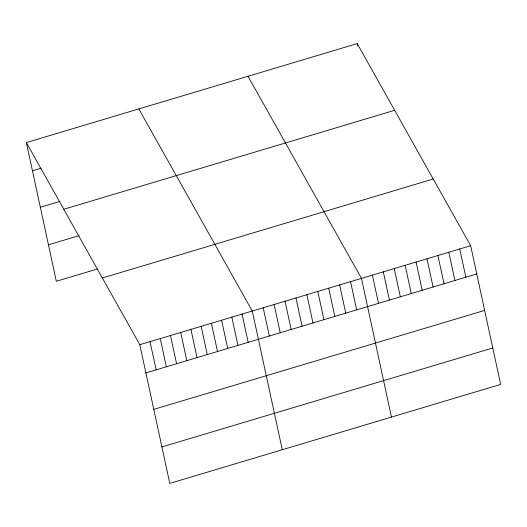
<?xml version="1.0" encoding="UTF-8"?>
<svg xmlns="http://www.w3.org/2000/svg" width="527" height="527" viewBox="0 0 527 527"><rect width="100%" height="100%" fill="white"/><g stroke="black" fill="none" stroke-linecap="round" stroke-linejoin="round"><path stroke-width="0.79" d="M26.35 142.573L357.214 43.609L470.664 245.72L500.65 384.427L169.786 483.391L139.8 344.691L26.35 142.573L56.336 281.28L97.245 269.04M32.457 170.807L41.106 168.218M40.335 207.263L60.006 201.38M63.787 209.272L394.651 110.308M48.458 244.824L79.136 235.648M102.363 277.992L433.22 179.028M139.8 344.691L470.664 245.72M145.9 372.918L476.764 273.954M153.785 409.374L484.649 310.41M161.908 446.936L492.771 347.972M248.026 76.27L361.476 278.381L391.462 417.081M138.845 108.924L252.295 311.042L282.281 449.742M459.742 248.988L465.848 277.222M448.826 252.255L454.926 280.483M437.904 255.523L444.011 283.75M426.989 258.79L433.089 287.017M416.066 262.051L422.173 290.285M357.214 43.609L357.721 45.961M405.151 265.318L411.258 293.552M394.236 268.586L400.336 296.813M383.313 271.853L389.42 300.08M372.398 275.114L378.498 303.348M350.56 281.649L356.66 309.876M339.638 284.916L345.745 313.143M328.723 288.177L334.823 316.411M317.801 291.444L323.907 319.678M306.885 294.712L312.985 322.939M295.963 297.979L302.07 326.206M285.048 301.246L291.154 329.474M274.132 304.507L280.232 332.741M263.21 307.775L269.317 336.009M242.064 314.099L248.171 342.333M231.84 317.162L237.94 345.389M221.61 320.218L227.717 348.446M211.386 323.275L217.486 351.509M201.156 326.338L207.263 354.566M190.932 329.395L197.039 357.622M180.708 332.451L186.808 360.685M170.478 335.515L176.585 363.742M160.254 338.571L166.354 366.805M150.024 341.628L156.13 369.862"/></g></svg>
